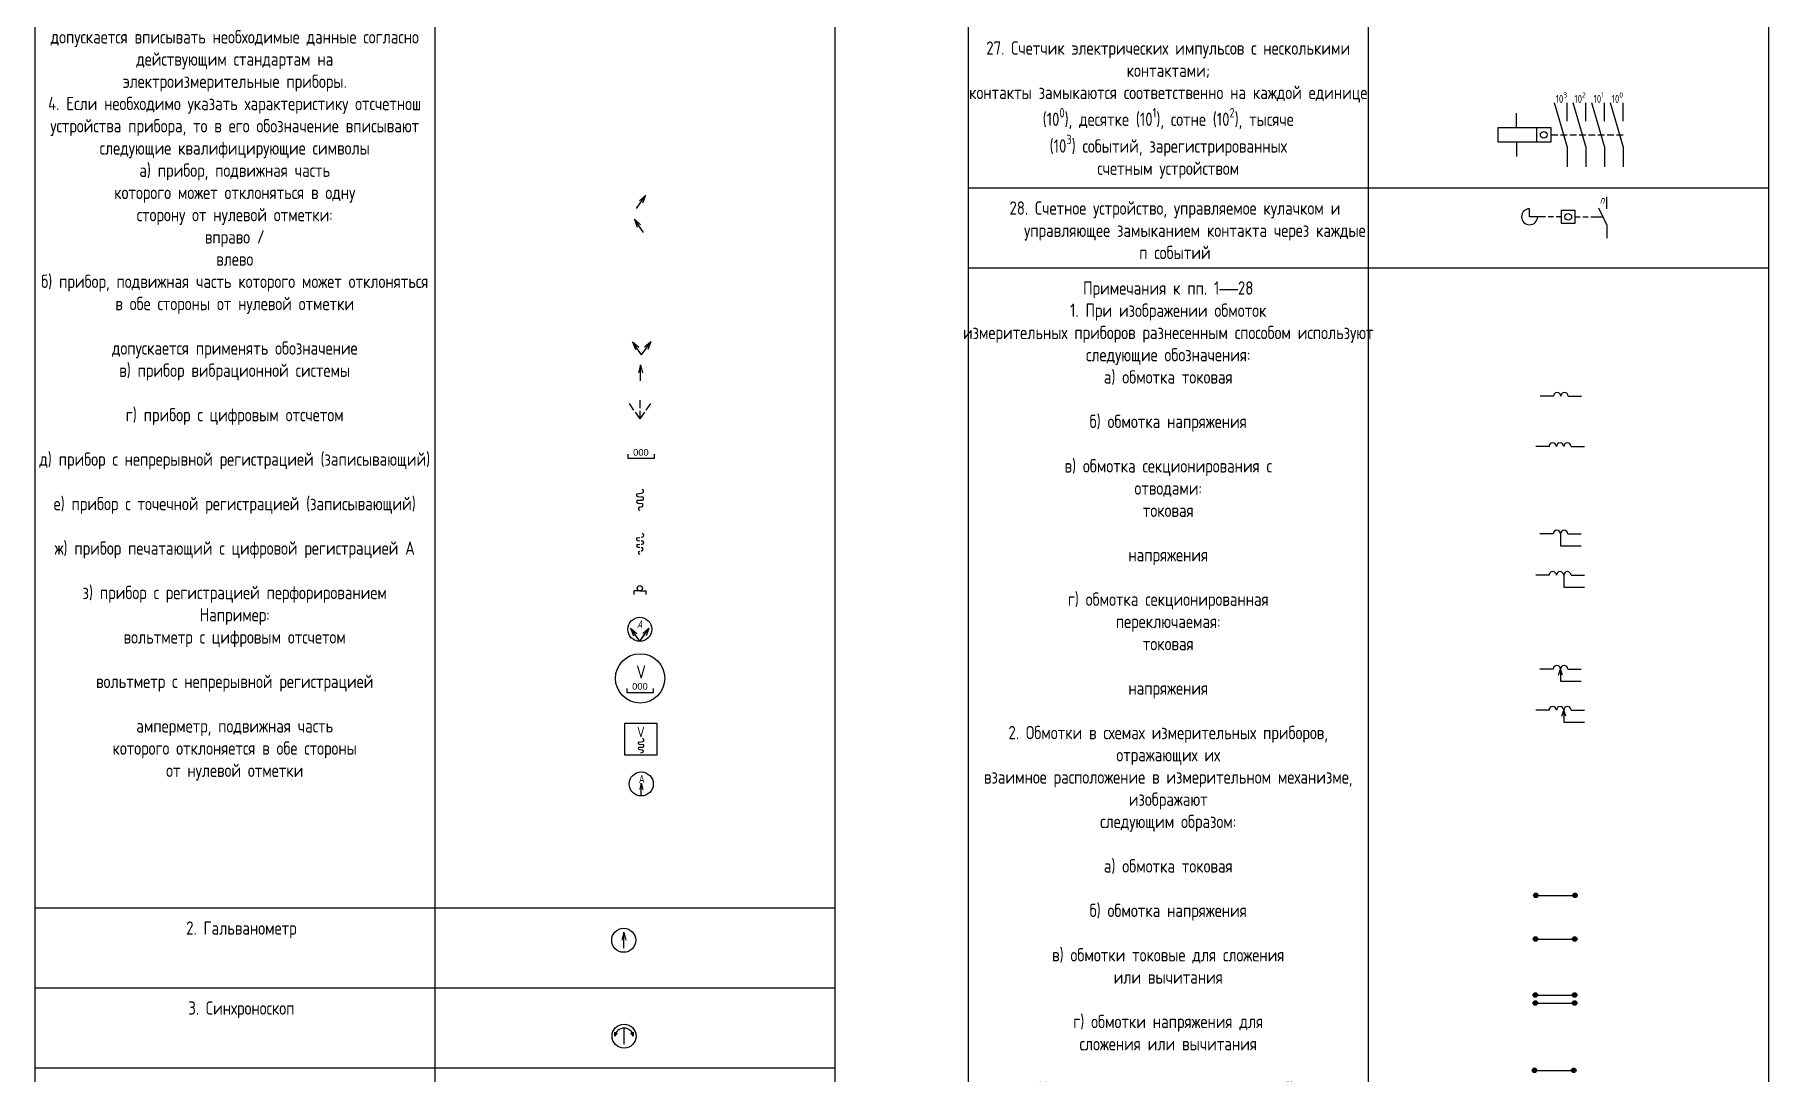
# Model space of a CAD drawing. Header units: millimetres. Extents: x 1912 to 3443, y 11 to 2353.
# Drawn here: x 2082 to 2732, y 1195 to 1584 of the extents above; entities that cross this region are included whole.
import ezdxf

# ---------------------------------------------------------------- set-up
doc = ezdxf.new("R2010")
doc.units = ezdxf.units.MM
doc.header["$LTSCALE"] = 0.5
doc.styles.get("Standard").update_dxf_attribs({"font": 'arial.ttf'})

msp = doc.modelspace()

# ---------------------------------------------------------------- hatches: boundary and pattern name
at = {"true_color": 0x000000}
h = msp.add_hatch(color=18, dxfattribs=at)
h.dxf.hatch_style = 1
h.paths.add_polyline_path([(2643.97, 1261.67, 1), (2645.67, 1261.67, 1)])
h = msp.add_hatch(color=18, dxfattribs=at)
h.dxf.hatch_style = 1
h.paths.add_polyline_path([(2658.67, 1261.67, 1), (2660.37, 1261.67, 1)])
h = msp.add_hatch(color=18, dxfattribs=at)
h.dxf.hatch_style = 1
h.paths.add_polyline_path([(2643.88, 1245.3, 1), (2645.58, 1245.3, 1)])
h = msp.add_hatch(color=18, dxfattribs=at)
h.dxf.hatch_style = 1
h.paths.add_polyline_path([(2658.58, 1245.3, 1), (2660.28, 1245.3, 1)])
h = msp.add_hatch(color=18, dxfattribs=at)
h.dxf.hatch_style = 1
h.paths.add_polyline_path([(2643.82, 1224.3, 1), (2645.52, 1224.3, 1)])
h = msp.add_hatch(color=18, dxfattribs=at)
h.dxf.hatch_style = 1
h.paths.add_polyline_path([(2643.82, 1221.3, 1), (2645.52, 1221.3, 1)])
h = msp.add_hatch(color=18, dxfattribs=at)
h.dxf.hatch_style = 1
h.paths.add_polyline_path([(2658.52, 1224.3, 1), (2660.22, 1224.3, 1)])
h = msp.add_hatch(color=18, dxfattribs=at)
h.dxf.hatch_style = 1
h.paths.add_polyline_path([(2658.52, 1221.3, 1), (2660.22, 1221.3, 1)])
h = msp.add_hatch(color=18, dxfattribs=at)
h.dxf.hatch_style = 1
h.paths.add_polyline_path([(2643.5, 1196.06, 1), (2645.2, 1196.06, 1)])
h = msp.add_hatch(color=18, dxfattribs=at)
h.dxf.hatch_style = 1
h.paths.add_polyline_path([(2658.2, 1196.06, 1), (2659.9, 1196.06, 1)])

# ---------------------------------------------------------------- linework, layer by layer
for p, q in [((2082.01, 2066.93), (2082.01, 866.93)), ((2232.01, 2066.93), (2232.01, 866.93)), ((2382.01, 2066.93), (2382.01, 866.93)), ((2432.01, 2066.93), (2432.01, 806.93)), ((2582.01, 2066.93), (2582.01, 806.93)), ((2732.01, 2066.93), (2732.01, 806.93)), ((2637.55, 1549.49), (2637.55, 1554.99)), ((2655.3, 1546.87), (2651.87, 1558.89)), ((2656.55, 1551.99), (2656.55, 1558.89)), ((2662.3, 1546.87), (2658.87, 1558.89)), ((2663.55, 1551.99), (2663.55, 1558.89)), ((2669.3, 1546.87), (2665.87, 1558.89)), ((2670.55, 1551.99), (2670.55, 1558.89)), ((2676.3, 1546.87), (2672.87, 1558.89)), ((2677.55, 1551.99), (2677.55, 1558.89)), ((2630.55, 1549.49), (2630.55, 1544.24)), ((2650.55, 1549.49), (2630.55, 1549.49)), ((2645.05, 1549.49), (2645.05, 1544.24)), ((2650.55, 1544.24), (2650.55, 1549.49)), ((2630.55, 1544.24), (2650.55, 1544.24)), ((2637.55, 1544.24), (2637.55, 1538.74)), ((2650.55, 1546.87), (2653.05, 1546.87)), ((2654.05, 1546.87), (2656.55, 1546.87)), ((2656.55, 1542.49), (2655.3, 1546.87)), ((2656.55, 1542.49), (2656.55, 1534.87)), ((2657.55, 1546.87), (2660.05, 1546.87)), ((2661.05, 1546.87), (2663.55, 1546.87)), ((2663.55, 1542.49), (2662.3, 1546.87)), ((2663.55, 1542.49), (2663.55, 1534.87)), ((2664.55, 1546.87), (2667.05, 1546.87)), ((2668.05, 1546.87), (2670.55, 1546.87)), ((2670.55, 1542.49), (2669.3, 1546.87)), ((2670.55, 1542.49), (2670.55, 1534.87)), ((2671.55, 1546.87), (2674.05, 1546.87)), ((2675.05, 1546.87), (2677.55, 1546.87)), ((2677.55, 1542.49), (2676.3, 1546.87)), ((2677.55, 1542.49), (2677.55, 1534.87)), ((2307.61, 1519.22), (2311.05, 1524.14)), ((2307.61, 1519.22), (2309.33, 1521.68)), ((2311.05, 1524.14), (2308.72, 1522.11)), ((2311.05, 1524.14), (2309.95, 1521.25)), ((2732.01, 1526.93), (2432.01, 1526.93)), ((2671.5, 1519.15), (2671.5, 1523.65)), ((2310.3, 1510.28), (2306.85, 1515.2)), ((2306.85, 1515.2), (2309.19, 1513.17)), ((2306.85, 1515.2), (2307.96, 1512.31)), ((2642.5, 1516.15), (2642.5, 1519.15)), ((2648.5, 1516.15), (2642.5, 1516.15)), ((2651.5, 1516.15), (2649.5, 1516.15)), ((2654.5, 1516.15), (2652.5, 1516.15)), ((2654.5, 1518.65), (2659.5, 1518.65)), ((2654.5, 1513.65), (2654.5, 1518.65)), ((2659.5, 1518.65), (2659.5, 1513.65)), ((2659.5, 1516.15), (2661.5, 1516.15)), ((2662.5, 1516.15), (2664.5, 1516.15)), ((2665.5, 1516.15), (2670.07, 1516.15)), ((2671.5, 1513.15), (2668.5, 1519.43)), ((2310.3, 1510.28), (2308.58, 1512.74)), ((2659.5, 1513.65), (2654.5, 1513.65)), ((2671.5, 1513.15), (2671.5, 1508.15)), ((2732.01, 1496.93), (2432.01, 1496.93)), ((2309.58, 1464.35), (2306.14, 1469.26)), ((2306.14, 1469.26), (2308.47, 1467.23)), ((2306.14, 1469.26), (2307.24, 1466.37)), ((2309.58, 1464.35), (2313.02, 1469.26)), ((2313.02, 1469.26), (2310.68, 1467.23)), ((2313.02, 1469.26), (2311.91, 1466.37)), ((2309.58, 1464.35), (2307.86, 1466.8)), ((2309.58, 1464.35), (2311.3, 1466.8)), ((2309.21, 1460.59), (2308.46, 1457.59)), ((2309.21, 1454.59), (2309.21, 1460.59)), ((2309.21, 1460.59), (2309.96, 1457.59)), ((2309.21, 1454.59), (2309.21, 1457.59)), ((2306.71, 1443.68), (2304.99, 1446.14)), ((2309.01, 1444.4), (2309.01, 1447.4)), ((2309.01, 1440.4), (2309.01, 1443.4)), ((2309.01, 1440.4), (2309.01, 1443.4)), ((2311.3, 1443.68), (2313.02, 1446.14)), ((2651.47, 1448.87), (2646.47, 1448.87)), ((2656.97, 1448.87), (2661.97, 1448.87)), ((2309.01, 1440.4), (2307.29, 1442.86)), ((2309.01, 1440.4), (2307.29, 1442.86)), ((2309.01, 1440.4), (2310.73, 1442.86)), ((2309.01, 1440.4), (2310.73, 1442.86)), ((2304.36, 1427.08), (2304.36, 1425.58)), ((2304.36, 1425.58), (2314.36, 1425.58)), ((2314.36, 1425.58), (2314.36, 1427.08)), ((2649.79, 1430), (2644.79, 1430)), ((2658.04, 1430), (2663.04, 1430)), ((2307.92, 1412.3), (2309.98, 1412.62)), ((2308.05, 1411.26), (2309.98, 1411.11)), ((2308.09, 1409.83), (2309.71, 1409.87)), ((2308.21, 1408.79), (2309.73, 1408.64)), ((2308.75, 1407.21), (2309.46, 1407.39)), ((2307.93, 1395.77), (2308.91, 1395.92)), ((2308.07, 1394.73), (2308.91, 1394.66)), ((2308.1, 1393.3), (2308.91, 1393.32)), ((2308.23, 1392.26), (2308.91, 1392.19)), ((2309.42, 1396), (2309.99, 1396.09)), ((2309.42, 1394.62), (2309.99, 1394.58)), ((2309.42, 1393.33), (2309.73, 1393.33)), ((2309.42, 1392.14), (2309.74, 1392.1)), ((2651.36, 1397.19), (2646.36, 1397.19)), ((2654.11, 1397.19), (2654.11, 1392.69)), ((2654.11, 1392.69), (2661.86, 1392.69)), ((2656.86, 1397.19), (2661.86, 1397.19)), ((2308.77, 1390.68), (2308.91, 1390.71)), ((2309.42, 1390.84), (2309.48, 1390.86)), ((2649.79, 1381.71), (2644.79, 1381.71)), ((2655.29, 1381.71), (2655.29, 1377.21)), ((2658.04, 1381.71), (2663.04, 1381.71)), ((2308.91, 1375.83), (2306.66, 1375.83)), ((2306.66, 1375.83), (2306.66, 1374.53)), ((2308.91, 1375.83), (2311.16, 1375.83)), ((2311.16, 1375.83), (2311.16, 1374.53)), ((2655.29, 1377.21), (2663.04, 1377.21)), ((2308.88, 1356.95), (2305.44, 1361.86)), ((2305.44, 1361.86), (2307.77, 1359.83)), ((2305.44, 1361.86), (2306.55, 1358.97)), ((2308.88, 1356.95), (2307.16, 1359.4)), ((2308.88, 1356.95), (2312.32, 1361.86)), ((2308.88, 1356.95), (2310.6, 1359.4)), ((2312.32, 1361.86), (2309.99, 1359.83)), ((2312.32, 1361.86), (2311.22, 1358.97)), ((2651.36, 1346.54), (2646.36, 1346.54)), ((2653.36, 1344.29), (2654.11, 1346.54)), ((2654.11, 1346.54), (2654.11, 1342.04)), ((2654.86, 1344.29), (2654.11, 1346.54)), ((2656.86, 1346.54), (2661.86, 1346.54)), ((2304.01, 1339.31), (2304.01, 1337.81)), ((2314.01, 1337.81), (2314.01, 1339.31)), ((2654.11, 1342.04), (2661.86, 1342.04)), ((2304.01, 1337.81), (2314.01, 1337.81)), ((2303.27, 1326.26), (2315.27, 1326.26)), ((2303.27, 1314.26), (2303.27, 1326.26)), ((2315.27, 1326.26), (2315.27, 1314.26)), ((2649.79, 1331.13), (2644.79, 1331.13)), ((2654.54, 1328.88), (2655.29, 1331.13)), ((2655.29, 1331.13), (2655.29, 1326.63)), ((2656.04, 1328.88), (2655.29, 1331.13)), ((2655.29, 1326.63), (2663.04, 1326.63)), ((2658.04, 1331.13), (2663.04, 1331.13)), ((2315.27, 1314.26), (2303.27, 1314.26)), ((2308.5, 1319.17), (2310.15, 1319.42)), ((2308.61, 1318.33), (2310.15, 1318.21)), ((2308.64, 1317.19), (2309.94, 1317.22)), ((2308.74, 1316.36), (2309.95, 1316.23)), ((2309.17, 1315.09), (2309.74, 1315.23)), ((2309.44, 1303.74), (2308.84, 1301.34)), ((2309.44, 1298.94), (2309.44, 1303.74)), ((2309.44, 1303.74), (2310.04, 1301.34)), ((2309.44, 1298.94), (2309.44, 1301.34)), ((2645.67, 1261.67), (2658.67, 1261.67)), ((2382.01, 1256.93), (2082.01, 1256.93)), ((2302.88, 1247.82), (2302.13, 1244.82)), ((2302.88, 1241.82), (2302.88, 1247.82)), ((2302.88, 1247.82), (2303.63, 1244.82)), ((2302.88, 1241.82), (2302.88, 1244.82)), ((2645.58, 1245.3), (2658.58, 1245.3)), ((2382.01, 1226.93), (2082.01, 1226.93)), ((2645.52, 1224.3), (2658.52, 1224.3)), ((2645.52, 1221.3), (2658.52, 1221.3)), ((2299.51, 1208.88), (2299.54, 1210.42)), ((2299.51, 1208.88), (2300.48, 1210.08)), ((2303.01, 1205.88), (2303.01, 1211.88)), ((2303.01, 1205.88), (2303.01, 1211.88)), ((2306.51, 1208.88), (2305.54, 1210.08)), ((2306.51, 1208.88), (2306.49, 1210.42)), ((2382.01, 1196.93), (2082.01, 1196.93)), ((2645.2, 1196.06), (2658.2, 1196.06))]:
    msp.add_line(p, q)
for centre, radius in [((2647.8, 1546.87), 1.25), ((2657, 1516.15), 1.25), ((2308.91, 1376.83), 1), ((2308.88, 1361.45), 4.5), ((2309.01, 1343.06), 9.25), ((2309.44, 1303.44), 4.5), ((2644.82, 1261.67), 0.85), ((2659.52, 1261.67), 0.85), ((2302.84, 1244.82), 4.5), ((2644.73, 1245.3), 0.85), ((2659.43, 1245.3), 0.85), ((2644.67, 1224.3), 0.85), ((2644.67, 1221.3), 0.85), ((2659.37, 1224.3), 0.85), ((2659.37, 1221.3), 0.85), ((2302.98, 1208.88), 4.5), ((2644.35, 1196.06), 0.85), ((2659.05, 1196.06), 0.85)]:
    msp.add_circle(centre, radius)
for centre, radius, start, end in [((2642.5, 1516.15), 3, 90, 0), ((2652.85, 1448.87), 1.38, 360, 180), ((2655.6, 1448.87), 1.38, 360, 180), ((2651.17, 1430), 1.38, 360, 180), ((2653.92, 1430), 1.38, 360, 180), ((2656.67, 1430), 1.38, 360, 180), ((2308.16, 1411.81), 0.553, 115.78048, 259.22272), ((2309.69, 1413.21), 0.657, 295.90499, 88.10107), ((2309.69, 1410.52), 0.657, 271.89893, 64.09501), ((2308.21, 1409.32), 0.528, 103.72298, 271.28022), ((2308.88, 1406.7), 0.528, 103.72298, 271.28022), ((2309.44, 1408.05), 0.657, 271.89893, 64.09501), ((2652.73, 1397.19), 1.38, 360, 180), ((2655.48, 1397.19), 1.38, 360, 180), ((2308.17, 1395.27), 0.553, 115.78048, 259.22272), ((2308.23, 1392.79), 0.528, 103.72298, 271.28022), ((2309.45, 1391.51), 0.657, 271.89893, 64.09501), ((2309.71, 1396.68), 0.657, 295.90499, 88.10107), ((2309.71, 1393.99), 0.657, 271.89893, 64.09501), ((2308.89, 1390.17), 0.528, 103.72298, 271.28022), ((2651.17, 1381.71), 1.38, 360, 180), ((2653.92, 1381.71), 1.38, 360, 180), ((2656.67, 1381.71), 1.38, 360, 180), ((2652.73, 1346.54), 1.38, 360, 180), ((2655.48, 1346.54), 1.38, 360, 180), ((2651.17, 1331.13), 1.38, 360, 180), ((2653.92, 1331.13), 1.38, 360, 180), ((2656.67, 1331.13), 1.38, 360, 180), ((2309.92, 1319.89), 0.526, 295.90499, 88.10107), ((2308.7, 1318.77), 0.442, 115.78048, 259.22272), ((2308.74, 1316.78), 0.422, 103.72298, 271.28022), ((2309.72, 1315.76), 0.526, 271.89893, 64.09501), ((2309.92, 1317.74), 0.526, 271.89893, 64.09501), ((2303.01, 1208.33), 3.54, 8.79741, 171.20259)]:
    msp.add_arc(centre, radius, start, end)

# ---------------------------------------------------------------- texts
at = {"color": 242, "true_color": 0xcd2027, "char_height": 5, "attachment_point": 2}
for s, heights, insert in [('\\pxqc;{\\fGOST type A|b0|i0|c204|p34;1.^IПрибор электроизмерительный\\Pа) показывающий \\Pб) регистрирующий\\Pв) интегрирующий (например,\\Pсчетчик электрической энергии)\\P\\PПримечания:\\P1.^IПри необходимости изображения нестандартизованных электроизмерительных приборов следует использовать сочетания соответствующих основных обозначений, например, комбинированный прибор, показывающий и регистрирующий.\\P2.^IДля указания назначения электроизмерительного прибора в его обозначение вписывают условные графические обозначения, установленные в\\Pстандартах ЕСКД, а также буквенные\\Pобозначения единиц измерения или\\Pизмеряемых величин, которые помещают внутри графического обозначения электроизмерительного прибора\\Pа) амперметр \\Pб) вольтметр \\Pв) вольтметр двойной \\Pг) вольтметр дифференциальный \\Pд) вольтамперметр\\Pе) ваттметр\\Pж) ваттметр суммирующий \\Pз) варметр (измеритель активной\\Pмощности)\\Pи) микроамперметр\\Pк) миллиамперметр\\Pл) милливольтметр \\Pм) омметр \\Pн) мегаомметр \\Pо) частотомер \\Pп) волномер \\Pр) фазометр:\\Pизмеряющий сдвиг фаз \\Pизмеряющий коэффициент мощности\\Pс) счетчик ампер-часов\\Pт) счетчик ватт-часов\\Pу) счетчик вольт-ампер-часов\\Pреактивный \\Pф) термометр, пирометр \\Pх) индикатор полярности\\Pц) тахометр\\Pч) измеритель давления \\Pщ) измеритель уровня сигнала\\P3.^IВ обозначении электроизмерительных приборов допускается вписывать необходимые данные согласно действующим стандартам на\\Pэлектроизмерительные приборы.\\P4.^IЕсли необходимо указать характеристику отсчетнош устройства прибора, то в его обозначение вписывают следующие квалифицирующие символы\\Pа) прибор, подвижная часть\\Pкоторого может отклоняться в одну\\Pсторону от нулевой отметки:\\Pвправо /\\Pвлево\\Pб) прибор, подвижная часть которого может отклоняться в обе стороны от нулевой отметки\\P\\pq*;\\P\\pqc;допускается применять обозначение\\Pв) прибор вибрационной системы\\P\\Pг) прибор с цифровым отсчетом\\P\\Pд) прибор с непрерывной регистрацией (записывающий)\\P\\Pе) прибор с точечной регистрацией (записывающий)\\P\\Pж) прибор печатающий с цифровой регистрацией А\\P\\Pз) прибор с регистрацией перфорированием\\PНапример:\\Pвольтметр с цифровым отсчетом\\P\\Pвольтметр с непрерывной регистрацией\\P\\Pамперметр, подвижная часть\\Pкоторого отклоняется в обе стороны\\Pот нулевой отметки }', [976.59], (2157.01, 1994.54)), ('\\A1;{\\fGOST type A|b0|i0|c204|p34;27.^IСчетчик электрических импульсов с несколькими контактами;\\Pконтакты замыкаются соответственно на каждой единице (10\\H0.7x;\\S0^ ;\\H1.42857x;), десятке (10\\H0.7x;\\S1^ ;\\H1.42857x;), сотне (10\\H0.7x;\\S2^ ;\\H1.42857x;), тысяче\\P(10\\H0.7x;\\S3^ ;\\H1.42857x;) событий, зарегистрированных\\Pсчетным устройством}', [111.22], (2507.01, 1581.93)), ('\\pxi-3,l4,qc,t4;{\\fGOST type A|b0|i0|c204|p34;28.^IСчетное устройство, управляемое кулачком и управляющее замыканием контакта через каждые\\Pп событий}', [37.47], (2507.01, 1521.93)), ('\\A1;{\\fGOST type A|b0|i0|c204|p34;Примечания к пп. 1}—{\\fGOST type A|b0|i0|c204|p34;28\\P1.^IПри изображении обмоток\\Pизмерительных приборов разнесенным способом используют\\Pследующие обозначения:\\Pа) обмотка токовая\\P\\Pб) обмотка напряжения\\P\\Pв) обмотка секционирования с\\Pотводами:\\Pтоковая\\P\\Pнапряжения\\P\\Pг) обмотка секционированная\\Pпереключаемая:\\Pтоковая\\P\\Pнапряжения\\P\\P2.^IОбмотки в схемах измерительных приборов, отражающих их\\Pвзаимное расположение в измерительном механизме, изображают\\Pследующим образом:\\P\\Pа) обмотка токовая\\P\\Pб) обмотка напряжения\\P\\Pв) обмотки токовые для сложения\\Pили вычитания\\P\\Pг) обмотки напряжения для\\Pсложения или вычитания\\P\\PНапример, механизм измерительный:\\Pамперметра однообмоточного\\P\\Pвольтметра однообмоточного\\P\\Pваттметра однофазного\\P\\Pваттметра трехфазного одноэлементного с двумя токовыми обмотками\\P\\Pваттметра трехфазного\\Pдвухэлементного\\P\\Pваттметра трехфазного трехэлементного\\P\\Pлогометра магнитоэлектрического\\P(например, омметра-логометра)\\P\\Pлогометра ферродинамического\\P(например, частотомера)\\P\\Pлогометра электродинамического\\P(например, фазометра однофазного)\\P\\Pлогометра трехобмоточного (например, фазометра трехфазного с\\Pдвумя токовыми обмотками)\\P\\Pлогометра четырехобмоточного\\P(например, синхроноскопа трехфазного)\\P\\Pлогометра четырехобмоточного\\P(например, фазометра трехфазного с\\Pодной токовой обмоткой)\\P\\P3.^IВыводные контакты обмоток\\Pдопускается не изображать, если это\\Pне приведет к недоразумению\\P\\P4.^IВыводные контакты обмоток\\Pдопускается не зачернять, например,\\Pвольтметр однообмоточный\\P}', [679.12], (2507.01, 1491.93)), ('\\pxi-3,l4,qc,t4;{\\fGOST type A|b0|i0|c204|p34;2.^IГальванометр}', [37.47], (2157.01, 1251.93)), ('\\pxi-3,l4,qc,t4;{\\fGOST type A|b0|i0|c204|p34;3.^IСинхроноскоп }', [37.47], (2157.01, 1221.93))]:
    msp.add_mtext_dynamic_manual_height_columns(s, width=150, gutter_width=12.5, heights=heights, dxfattribs=dict(at, insert=insert))
at = {"char_height": 3, "width": 5.1107, "attachment_point": 1}
for s, insert in [('\\A1;\\pxsm0.5,qc;{\\fGOST type A|b0|i0|c0|p34;10\\H0.7x;\\S3^ ;}', (2651.87, 1562.88)), ('\\A1;\\pxsm0.5,qc;{\\fGOST type A|b0|i0|c0|p34;10\\H0.7x;\\S2^ ;}', (2658.87, 1562.88)), ('\\A1;\\pxsm0.5,qc;{\\fGOST type A|b0|i0|c0|p34;10\\H0.7x;\\S1^ ;}', (2665.87, 1562.88)), ('\\A1;\\pxsm0.5,qc;{\\fGOST type A|b0|i0|c0|p34;10\\H0.7x;\\S0^ ;}', (2672.87, 1562.88)), ('\\pxsm0.5,qc;{\\fGOST type A|b0|i1|c0|p34;n}', (2667.17, 1524.02))]:
    msp.add_mtext(s, dxfattribs=dict(at, insert=insert))
at = {"attachment_point": 1}
for s, width, heights, insert, char_height in [('000', 6.3774, [-2.55], (2306.39, 1429.05), 2.5), ('{\\fGOST type A|b0|i1|c204|p34;А}', 6.7792, [-3], (2307.7, 1364.86), 3), ('{\\fGOST type A|b0|i0|c0|p34;V}', 6.7792, [-5], (2307.57, 1347.96), 5), ('000', 6.3774, [-2.55], (2306.04, 1341.29), 2.5), ('{\\fGOST type A|b0|i0|c0|p34;V}', 6.7792, [-4], (2307.83, 1324.92), 4), ('{\\fGOST type A|b0|i0|c204|p34;А}', 6.7792, [-3], (2308.54, 1306.85), 3)]:
    msp.add_mtext_dynamic_manual_height_columns(s, width=width, gutter_width=12.5, heights=heights, dxfattribs=dict(at, insert=insert, char_height=char_height))

doc.saveas('drawing.dxf')
